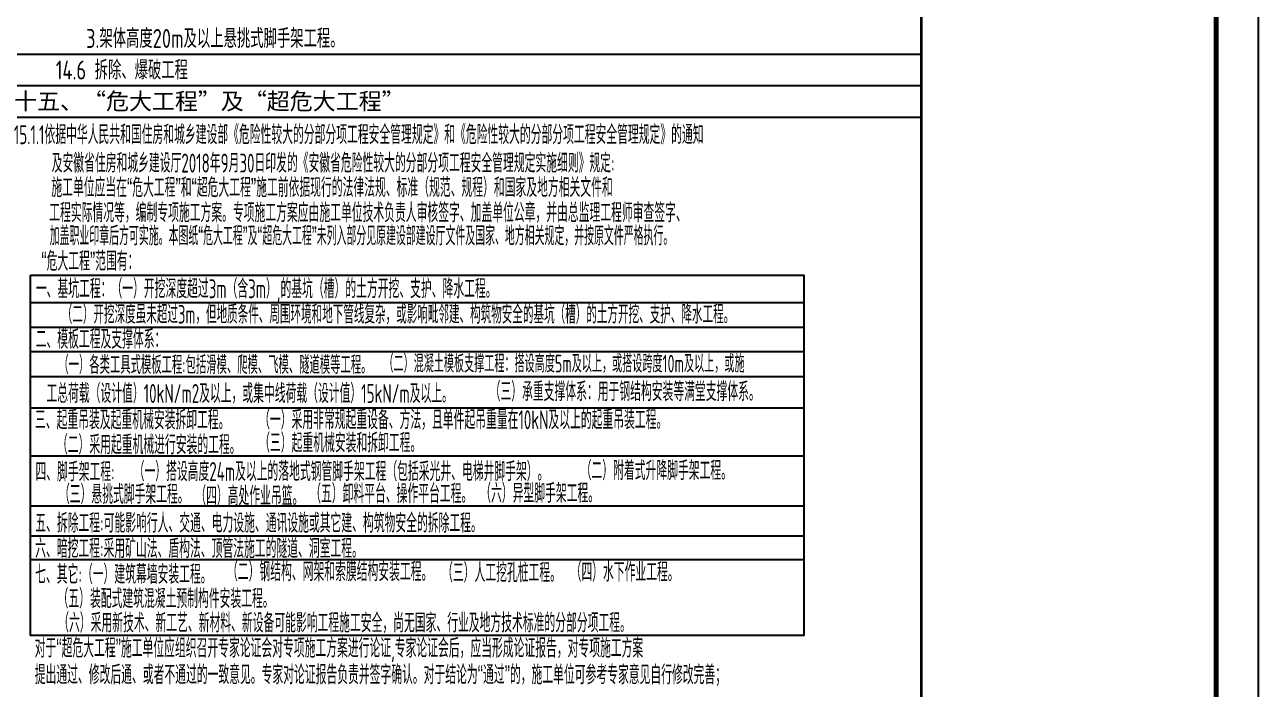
# Model space of a CAD drawing. Extents: x -668857 to 154266, y -275694 to 291306.
# Drawn here: x -475971 to -446685, y 181945 to 197729 of the extents above; entities that cross this region are included whole.
import ezdxf

# ---------------------------------------------------------------- set-up
doc = ezdxf.new("R2010")
doc.units = 0
doc.header["$LTSCALE"] = 1000
doc.layers.get('DEFPOINTS').update_dxf_attribs({"linetype": 'CONTINUOUS'})
for name, color, linetype in [('0-R-防护门', 4, 'CONTINUOUS'), ('C-SHET-TTLB', 11, 'CONTINUOUS'), ('CAPTION', 2, 'CONTINUOUS'), ('STEEL', 7, 'CONTINUOUS'), ('水平筋标注', 7, 'CONTINUOUS')]:
    doc.layers.add(name, color=color, linetype=linetype)
doc.layers.add('S-1-修改', color=23, linetype='CONTINUOUS', lineweight=18)
doc.layers.add('图框', color=9, linetype='CONTINUOUS', lineweight=18)
doc.styles.add('TS', font='tssdeng.shx', dxfattribs={"width": 0.7, "bigfont": 'tssdchn.shx'})
doc.styles.add('TSSD_REIN', font='tssdeng.shx', dxfattribs={"width": 0.7, "height": 300, "bigfont": 'tssdchn.shx'})
doc.styles.add('黑体', font='simhei.ttf')

# ---------------------------------------------------------------- blocks, each defined once
blk = doc.blocks.new('20210804.19142487')
at = {"layer": '图框', "const_width": 70}
blk.add_lwpolyline([(25, 0), (25, 57400)], dxfattribs=at)

msp = doc.modelspace()

# ---------------------------------------------------------------- linework, layer by layer
at = {"layer": '0-R-防护门'}
for p, q in [((-475831.83, 191133.65), (-457470.48, 191133.65)), ((-475831.83, 190544.89), (-457470.48, 190544.89)), ((-475831.83, 189966.11), (-457470.48, 189966.11)), ((-475831.83, 189377.35), (-457470.48, 189377.35)), ((-475831.83, 188632.57), (-457470.48, 188632.57)), ((-475831.83, 187486.14), (-457470.48, 187486.14)), ((-475831.83, 186299.1), (-457470.48, 186299.1)), ((-475831.83, 185586.87), (-457470.48, 185586.87)), ((-475831.83, 185028.26), (-457470.48, 185028.26))]:
    msp.add_line(p, q, dxfattribs=at)
msp.add_lwpolyline([(-475831.83, 191782.28), (-457470.48, 191782.28), (-457470.48, 183226.59), (-475831.83, 183226.59)], close=True, dxfattribs=at)
at = {"layer": 'C-SHET-TTLB'}
msp.add_lwpolyline([(-446684.71, 226182.28), (-446684.71, 166782.28), (-551784.71, 166782.28), (-551784.71, 226182.28)], close=True, dxfattribs=at)
at = {"layer": 'C-SHET-TTLB', "const_width": 120}
msp.add_lwpolyline([(-549944.71, 225182.28), (-447684.71, 225182.28), (-447684.71, 167782.28), (-549944.71, 167782.28)], close=True, dxfattribs=at)
at = {"layer": 'DEFPOINTS', "color": 252}
for p, q in [((-549944.71, 197032.28), (-454684.71, 197032.28)), ((-549944.71, 196282.28), (-454684.71, 196282.28)), ((-549944.71, 195532.28), (-454684.71, 195532.28))]:
    msp.add_line(p, q, dxfattribs=at)
at = {"layer": '图框', "const_width": 70}
msp.add_lwpolyline([(-454684.71, 167782.28), (-454684.71, 225182.28)], dxfattribs=at)

# ---------------------------------------------------------------- block references
at = {"layer": '水平筋标注'}
msp.add_blockref('20210804.19142487', (-454709.86, 167782.28), dxfattribs=at)

# ---------------------------------------------------------------- texts
at = {"layer": 'CAPTION', "style": '黑体'}
msp.add_text('十五、“危大工程”及“超危大工程”', height=400, dxfattribs=at).set_placement((-476221.59, 195711.31))
at = {"layer": 'S-1-修改', "color": 0, "style": 'TS', "width": 0.74}
for s, p in [('3.架体高度20m及以上悬挑式脚手架工程。', (-474513.7, 197176.3)), ('14.6 拆除、爆破工程', (-475233.17, 196426.3))]:
    msp.add_text(s, height=450, dxfattribs=at).set_placement(p)
at = {"layer": 'STEEL', "color": 7, "style": 'TSSD_REIN'}
for s, height, width, p in [('15.1.1依据中华人民共和国住房和城乡建设部《危险性较大的分部分项工程安全管理规定》和《危险性较大的分部分项工程安全管理规定》的通知', 450, 0.6, (-476227.04, 194891.14)), ('及安徽省住房和城乡建设厅2018年9月30日印发的《安徽省危险性较大的分部分项工程安全管理规定实施细则》规定:', 450, 0.6, (-475329.57, 194216.9)), ('施工单位应当在“危大工程”和“超危大工程”施工前依据现行的法律法规、标准（规范、规程）和国家及地方相关文件和', 450, 0.6, (-475338.63, 193634.7)), ('工程实际情况等，编制专项施工方案。专项施工方案应由施工单位技术负责人审核签字、加盖单位公章，并由总监理工程师审查签字、', 450, 0.6, (-475387.92, 193037.16)), ('加盖职业印章后方可实施。本图纸“危大工程”及“超危大工程”未列入部分见原建设部建设厅文件及国家、地方相关规定，并按原文件严格执行。', 450, 0.55, (-475376.96, 192488.11)), ('一、基坑工程：（一）开挖深度超过3m（含3m）,的基坑（槽）的土方开挖、支护、降水工程。', 450, 0.6, (-475706.14, 191231.62)), ('（二）开挖深度虽未超过3m，但地质条件、周围环境和地下管线复杂，或影响毗邻建、构筑物安全的基坑（槽）的土方开挖、支护、降水工程。', 440, 0.6, (-475090.73, 190629.88)), ('二、模板工程及支撑体系：', 450, 0.6, (-475709.86, 190034.22)), ('（一）各类工具式模板工程:包括滑模、爬模、飞模、隧道模等工程。', 430, 0.6, (-475171.48, 189435.24)), ('（二）混凝土模板支撑工程：搭设高度5m及以上，或搭设跨度10m及以上，或施', 420, 0.6, (-467454.52, 189469.89)), ('工总荷载（设计值）10kN/m2及以上，或集中线荷载（设计值）15kN/m及以上。', 450, 0.6, (-475453.76, 188745.22)), ('\u3000（三）承重支撑体系：用于钢结构安装等满堂支撑体系。', 450, 0.6, (-465188.47, 188788.56)), ('\u3000三、起重吊装及起重机械安装拆卸工程。\u3000', 450, 0.6, (-475982.89, 188115.6)), ('（一）采用非常规起重设备、方法，且单件起吊重量在10kN及以上的起重吊装工程。', 450, 0.6, (-470405.58, 188120.78)), ('（二）采用起重机械进行安装的工程。', 450, 0.6, (-475205.56, 187526.24)), ('（三）起重机械安装和拆卸工程。', 450, 0.6, (-470403.72, 187570.85)), ('四、脚手架工程:\u3000', 450, 0.6, (-475714.68, 186882.46)), ('（一）搭设高度24m及以上的落地式钢管脚手架工程（包括采光井、电梯井脚手架）。', 450, 0.6, (-473383.67, 186890.73)), ('（二）附着式升降脚手架工程。', 450, 0.6, (-462770.83, 186913.42)), ('（三）悬挑式脚手架工程。', 450, 0.6, (-475156.69, 186349.37)), ('（五）卸料平台、操作平台工程。', 450, 0.6, (-469192.58, 186363.86)), ('（六）异型脚手架工程。', 450, 0.6, (-465156.64, 186374.96)), ('（四）高处作业吊篮。', 450, 0.6, (-471920.79, 186311.67)), ('五、拆除工程:可能影响行人、交通、电力设施、通讯设施或其它建、构筑物安全的拆除工程。', 450, 0.6, (-475719.43, 185666.51)), ('六、暗挖工程:采用矿山法、盾构法、顶管法施工的隧道、洞室工程。', 450, 0.6, (-475721.36, 185061.49)), ('七、其它:（一）建筑幕墙安装工程。', 450, 0.6, (-475721.61, 184449.31)), ('（二）钢结构、网架和索膜结构安装工程。', 450, 0.6, (-471166.89, 184512.71)), ('（三）人工挖孔桩工程。', 450, 0.6, (-466061.35, 184488.38)), ('（四）水下作业工程。', 450, 0.6, (-463010.96, 184504.92)), ('（五）装配式建筑混凝土预制构件安装工程。', 450, 0.6, (-475190.32, 183872.2)), ('（六）采用新技术、新工艺、新材料、新设备可能影响工程施工安全，尚无国家、行业及地方技术标准的分部分项工程。', 450, 0.6, (-475174.81, 183296.68)), ('提出通过、修改后通、或者不通过的一致意见。专家对论证报告负责并签字确认。对于结论为“通过”的，施工单位可参考专家意见自行修改完善；', 450, 0.6, (-475732.28, 182065.1))]:
    msp.add_text(s, height=height, dxfattribs=dict(at, width=width)).set_placement(p)
at = {"layer": 'STEEL', "color": 2, "style": 'TSSD_REIN', "width": 0.6}
for s, p in [('“危大工程”范围有：', (-475574.27, 191885.09)), ('对于“超危大工程”施工单位应组织召开专家论证会对专项施工方案进行论证,专家论证会后，应当形成论证报告，对专项施工方案', (-475732.28, 182698.12))]:
    msp.add_text(s, height=450, dxfattribs=at).set_placement(p)

doc.saveas('drawing.dxf')
